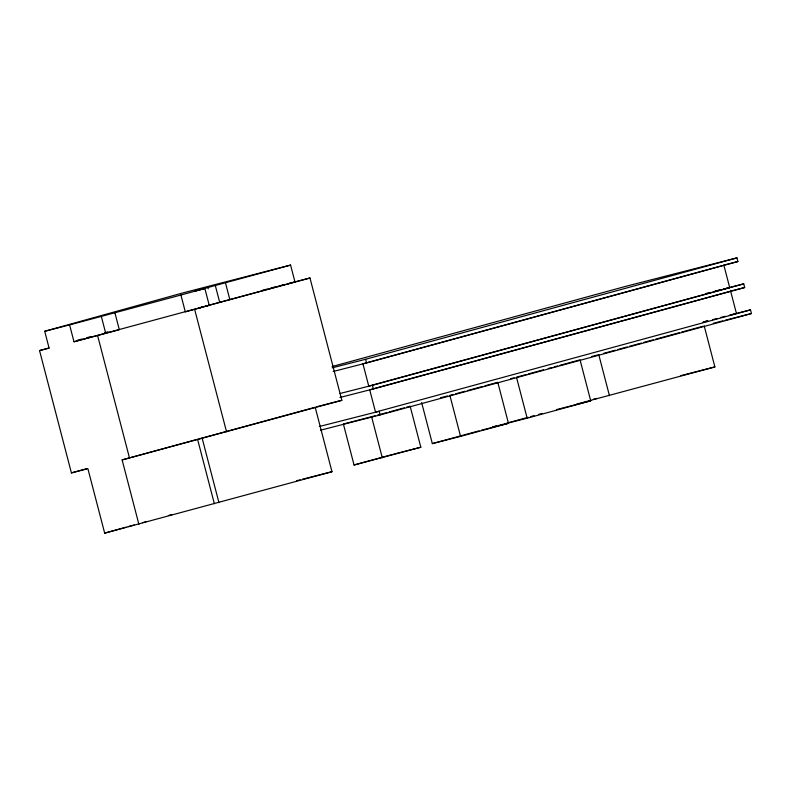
<?xml version="1.0" encoding="UTF-8"?>
<svg xmlns="http://www.w3.org/2000/svg" width="791" height="791" viewBox="0 0 791 791"><rect width="100%" height="100%" fill="white"/><g stroke="black" fill="none" stroke-linecap="round" stroke-linejoin="round"><path stroke-width="1.19" d="M198.709 439.015L315.194 407.256L331.983 471.713L104.679 533.134L87.88 468.677L71.408 472.899L39.55 350.581L49.101 348.139L44.711 331.281L182.148 293.115L290.584 265.084L294.974 281.932L204.8 306.384M39.55 350.581L48.983 347.971M77.429 340.298L82.145 338.993M86.872 337.688L90.411 336.709M104.57 332.793L108.11 331.815M71.408 472.899L86.743 468.658M104.679 533.134L125.898 527.261M128.261 526.608L134.154 524.987M142.41 522.703L145.949 521.724M168.354 515.524L171.884 514.545M290.584 265.084L194.685 291.098L204.859 288.497L209.249 305.346L185.321 311.881L180.931 295.023L204.859 288.497M202.506 307.017L199.065 307.946L202.466 307.086M180.931 295.023L69.598 324.913L73.988 341.761L309.973 277.997L341.831 400.315L122.121 459.917L138.909 524.374M332.131 366.54L626.106 286.253L736.955 257.866L737.904 261.524L366.569 362.94L333.189 371.493M332.24 367.825L365.61 359.282L736.955 257.866M722.677 265.539L362.94 363.791L368.754 386.127L729.688 287.548L723.864 265.212M340.081 393.463L372.383 385.286L743.728 283.86L744.677 287.529L373.342 388.945L339.962 397.487M122.121 459.917L197.572 439.302L214.361 503.758M320.513 430.205L380.115 414.939L751.45 313.523L750.501 309.864L375.527 412.121L369.713 389.785L730.637 291.207L736.461 313.543L729.292 315.382M406.633 407.187L410.143 406.228L420.822 447.241L354.052 464.999L343.373 423.986L375.102 415.799M377.436 415.156L386.779 412.605M389.113 411.973L404.3 407.82M453.381 394.412L449.881 395.371L460.56 436.385L432.331 443.613L421.652 402.599M455.725 393.78L465.068 391.229M467.402 390.586L482.589 386.443M484.923 385.8L497.776 382.29L508.455 423.304L460.56 436.385M525.896 374.608L516.474 377.188L527.162 418.192L498.795 425.459M528.25 373.965L543.546 369.793M548.262 368.507L551.792 367.538M554.145 366.895L557.675 365.936M560.028 365.294L580.04 359.826L590.719 400.839L527.162 418.192M603.513 353.409L615.358 350.176M617.731 349.533L627.204 346.942M629.577 346.29L641.422 343.057M643.795 342.414L653.267 339.823M655.64 339.181L679.331 332.704M681.694 332.062L703.021 326.238M593.369 399.356L596.918 398.387M492.872 426.913L496.412 425.954M507.001 423.056L528.19 417.272M530.543 416.63L534.073 415.661M538.78 414.375L542.31 413.416M354.052 464.999L392.593 454.469M432.331 443.613L479.059 430.848M576.659 404.122L714.886 366.925L704.208 325.912M73.988 341.761L119.312 329.718L114.922 312.87M44.711 331.281L69.598 324.913M262.582 290.228L267.21 289.041M270.68 288.151L275.456 286.836M279.025 285.917L284.562 284.602M288.033 283.712L309.973 277.997M723.607 265.193L737.904 261.524M705.582 293.629L710.348 292.413M715.113 291.187L719.889 289.971M727.038 288.132L743.728 283.86M714.154 291.523L718.93 290.297M723.716 289.071L729.688 287.548M730.37 291.187L744.677 287.529M316.845 406.712L341.831 400.315M704.01 321.769L707.589 320.849M720.7 317.488L725.466 316.271M730.231 315.045L750.501 309.864M703.011 322.105L707.787 320.889M712.562 319.663L717.348 318.437M713.304 323.292L722.845 320.849M725.228 320.236L751.45 313.523M591.747 356.504L598.777 354.704L609.456 395.718M319.376 426.497L379.156 411.28L380.115 414.939M510.571 378.701L514.11 377.791M440.468 397.784L447.528 395.975M680.913 375.626L714.886 366.925M556.449 409.609L590.719 400.839M492.892 426.972L496.432 426.062M481.403 430.235L508.455 423.304M393.77 454.163L420.822 447.241M296.605 480.71L300.145 479.811M302.498 479.208L331.983 471.713M365.61 359.282L366.569 362.94M372.383 385.286L373.342 388.945M371.602 416.758L382.28 457.762M225.484 282.862L229.874 299.71M215.3 285.462L219.69 302.32M207.667 286.53L208.251 288.774M194.675 309.479L226.542 431.797M202.14 438.135L218.929 502.592M101.307 316.341L105.697 333.189M97.639 335.71L129.497 458.029"/></g></svg>
